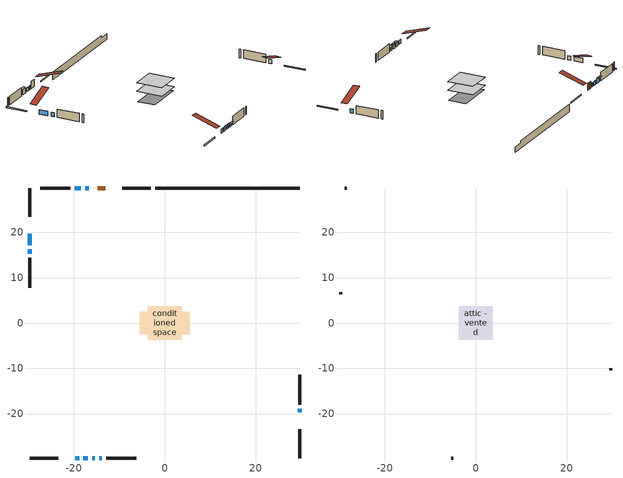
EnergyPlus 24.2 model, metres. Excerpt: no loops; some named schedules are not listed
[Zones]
conditioned space
 floor adiabatic (AdiabaticFloorConstruction): -3.7,-3.7 -3.7,3.7 3.7,3.7 3.7,-3.7 z0.76
 floor foundation (Slab1 construction): -5.47,-2.5 -5.47,2.5 5.47,2.5 5.47,-2.5 z-1.37
 wall outside (RimJoist1 construction): -3.07,29.74 -9.37,29.74 / -29.74,-29.74 -23.45,-29.74 / -29.74,29.74 -29.74,23.45 / 29.74,-29.74 29.74,-23.45 z0.76:1.06
 wall outside (AdiabaticWallConstruction 1): -13.12,29.74 -14.81,29.74 z0.76:2.79
 wall outside (AdiabaticWallConstruction): -15.73,29.74 -15.79,29.74 / -16.72,29.74 -17.53,29.74 / -19.69,-29.74 -18.87,-29.74 / -29.74,19.69 -29.74,17.15 / -29.74,16.22 -29.74,15.31 / 29.74,-19.69 29.74,-18.93 z0.76:1.98; -18.46,29.74 -19.88,29.74 z0.76:2.23; -17.95,-29.74 -16.93,-29.74 / -16,-29.74 -15.39,-29.74 z0.76:1.93; -14.47,-29.74 -13.85,-29.74 z0.76:1.37
 wall outside (Wall1 construction): -20.81,29.74 -27.46,29.74 / -12.93,-29.74 -6.28,-29.74 / -29.74,14.38 -29.74,7.73 / 29.74,-18 29.74,-11.35 z0.76:3.2
 wall foundation (FoundationWall1 construction): -2.14,29.74,-1.37 -2.14,29.74,0.76 26.55,29.74,0.76 26.55,29.74,0.14 29.74,29.74,0.14 29.74,29.74,-1.37
 window (WindowConstruction 7): -15.74,29.74 -15.79,29.74 z0.76:1.98
 window (WindowConstruction 8): -16.72,29.74 -17.53,29.74 z0.76:1.98
 window (WindowConstruction 9): -19.69,-29.74 -18.88,-29.74 z0.76:1.98
 window (WindowConstruction): -29.74,19.69 -29.74,17.15 z0.76:1.98
 window (WindowConstruction 1): -29.74,16.22 -29.74,15.31 z0.76:1.98
 window (WindowConstruction 2): 29.74,-19.69 29.74,-18.93 z0.76:1.98
 window (WindowConstruction 3): -18.46,29.74 -19.88,29.74 z0.76:2.23
 window (WindowConstruction 4): -17.95,-29.74 -16.93,-29.74 z0.76:1.93
 window (WindowConstruction 5): -16,-29.74 -15.39,-29.74 z0.76:1.93
 window (WindowConstruction 6): -14.46,-29.74 -13.85,-29.74 z0.76:1.37
 door (Door): -13.12,29.74 -14.81,29.74 z0.76:2.79
 ceiling adiabatic (AdiabaticFloorConstruction): 3.7,-3.7 3.7,3.7 -3.7,3.7 -3.7,-3.7 z0.76
attic - vented
 floor to conditioned space (Floor1 construction Reversed): -3.7,-3.7 -3.7,3.7 3.7,3.7 3.7,-3.7 z3.2
 wall outside (Wall2 construction): -28.39,29.74 -28.81,29.74 / -5.35,-29.74 -4.92,-29.74 / -29.74,6.8 -29.74,6.37 / 29.74,-10.42 29.74,-9.99 z0.76:3.2
 roof outside (Roof1 construction): -12.19,29.74,3.2 -12.19,22.54,5.6 -10.29,22.54,5.6 -10.29,29.74,3.2; -20.62,-29.74,3.2 -20.62,-22.54,5.6 -22.52,-22.54,5.6 -22.52,-29.74,3.2; -29.74,20.62,3.2 -22.54,20.62,5.6 -22.54,22.52,5.6 -29.74,22.52,3.2; 29.74,-20.62,3.2 22.54,-20.62,5.6 22.54,-22.52,5.6 29.74,-22.52,3.2
shading: -20.03,29.74 -18.31,29.74 -18.31,30.35 -20.03,30.35 z2.38; -16.87,-29.74 -18.01,-29.74 -18.01,-30.35 -16.87,-30.35 z1.99; -15.33,-29.74 -16.06,-29.74 -16.06,-30.35 -15.33,-30.35 z1.99; -13.39,-29.74 -14.92,-29.74 -14.92,-30.35 -13.39,-30.35 z1.83
[Building]
Building 1: Terrain=Suburbs
[Site:Location]
Windsor AP_ON: Latitude {deg}=42.28; Longitude {deg}=-82.96; Time Zone {hr}=-5; Elevation {m}=190; Keep Site Location Information=Yes
[Site:GroundTemperature:Shallow]
6.34957, 4.46684, 4.31606, 5.20952, 8.79623, 12.3662, 15.4612, 17.4219, 17.5884, 15.9938, 12.9777, 9.51722
[Site:WaterMainsTemperature]
Calculation Method=Schedule; Temperature Schedule=mains temperature schedule
[Material] Roughness=Rough; Thermal Absorptance=0.9
Name | Thickness {m} | Conductivity {W/m-K} | Density {kg/m3} | Specific Heat {J/kg-K} | Solar Absorptance | Visible Absorptance
asphalt or fiberglass shingles | 0.00635 | 0.162714 | 1121.4 | 1465.45 | 0.4 | 0.4
ceiling stud and cavity | 0.1397 | 0.079977 | 65.682 | 1177.47 | 0.7 | 0.7
concrete 4.0 in. | 0.1016 | 1.803125 | 2242.8 | 837.4 | 0.7 | 0.7
concrete 8.0 in. | 0.2032 | 1.803125 | 2242.8 | 837.4 | 0.7 | 0.7
door material | 0.04445 | 0.053851 | 512.64 | 1214.23 | 0.7 | 0.7
floor covering | 0.0127 | 0.0433444 | 54.468 | 1339.84 | 0.6 | 0.6
floor rigid ins; wall rigid ins | 0.512978 | 0.029427 | 32.04 | 1214.23 | 0.7 | 0.7
floor stud and cavity | 0.1397 | 1.75129 | 37.0049 | 1207.88 | 0.7 | 0.7
furniture material conditioned space 1 | 0.1524 | 0.115458 | 640.8 | 1214.23 | 0.6 | 0.6
gypsum board | 0.0127 | 0.160291 | 801 | 837.4 | 0.6 | 0.6
osb sheathing 0.5 in. | 0.0127 | 0.115458 | 512.64 | 1214.23 | 0.7 | 0.7
osb sheathing 0.75 in. | 0.01905 | 0.115458 | 512.64 | 1214.23 | 0.7 | 0.7
rim joist stud and cavity | 0.0508 | 0.165372 | 50.32683 | 1063.81 | 0.6 | 0.6
wall stud and cavity | 0.1397 | 0.074566 | 139.0536 | 1170.24 | 0.7 | 0.7
wall stud and cavity 1 | 0.0889 | 6.1454 | 50.32683 | 1063.81 | 0.6 | 0.6
wall stud and cavity 2 | 0.0889 | 0.380278 | 52.3479 | 1209.89 | 0.7 | 0.7
wall stud and cavity 3 | 0.0889 | 0.391764 | 83.0341 | 1211.67 | 0.7 | 0.7
wood siding | 0.0254 | 0.102417 | 544.68 | 1172.36 | 0.4 | 0.4
wood siding 1 | 0.00254 | 0.102417 | 544.68 | 1172.36 | 0.4 | 0.4
wood siding 2; wood siding 3; wood siding 4 | 0.0254 | 0.102417 | 544.68 | 1172.36 | 0.7 | 0.7
[WindowMaterial:SimpleGlazingSystem]
Name | U-Factor {W/m2-K} | Solar Heat Gain Coefficient
WindowMaterial | 2.43813 | 0.6
WindowMaterial 1 | 2.63062 | 0.51
WindowMaterial 2 | 2.67036 | 0.49
WindowMaterial 3 | 2.638 | 0.5
WindowMaterial 4 | 2.62664 | 0.51
WindowMaterial 5 | 2.70216 | 0.46
WindowMaterial 6 | 2.84865 | 0.37
WindowMaterial 7 | 2.796415 | 0.28
WindowMaterial 8 | 3.12801 | 0.45
[Construction]
AdiabaticFloorConstruction: floor stud and cavity, floor rigid ins, osb sheathing 0.75 in., floor covering
AdiabaticWallConstruction: wood siding 3, wall rigid ins, wall stud and cavity 2, gypsum board
AdiabaticWallConstruction 1: wood siding 4, wall rigid ins, wall stud and cavity 2, gypsum board
Door: door material
Floor1 construction Reversed: gypsum board, ceiling stud and cavity
FoundationWall1 construction: concrete 8.0 in.
furniture construction conditioned space 1: furniture material conditioned space 1
PartitionWallConstruction: gypsum board, wall stud and cavity 3, gypsum board
RimJoist1 construction: wood siding 2, rim joist stud and cavity
Roof1 construction: asphalt or fiberglass shingles
Slab1 construction: concrete 4.0 in.
Wall1 construction: wood siding, osb sheathing 0.5 in., wall stud and cavity, gypsum board
Wall2 construction: wood siding 1, wall stud and cavity 1
WindowConstruction: WindowMaterial
WindowConstruction 1: WindowMaterial 1
WindowConstruction 2: WindowMaterial 2
WindowConstruction 3: WindowMaterial 3
WindowConstruction 4: WindowMaterial 4
WindowConstruction 5: WindowMaterial 5
WindowConstruction 6: WindowMaterial 6
WindowConstruction 7: WindowMaterial 7
WindowConstruction 8; WindowConstruction 9: WindowMaterial 8
[Zone] Multiplier=1; Part of Total Floor Area=Yes
Name | Volume {m3}
attic - vented | 21.3221
conditioned space | 263.4
[Space]
Name | Zone | Volume {m3}
attic - vented 1 | attic - vented | 21.3221
conditioned space 1 | conditioned space | 263.4
[ZoneInfiltration:EffectiveLeakageArea]
infil attic - vented 1: Zone or Space=attic - vented 1; Schedule=Always On Discrete; Effective Air Leakage Area {cm2}=2431.11; Stack Coefficient=0.000336539; Wind Coefficient=1.23948e-05
[ZoneMixing]
whole house fan mix: Zone or Space=attic - vented; Schedule=Always On Continuous; Design Flow Rate Calculation Method=Flow/Zone; Design Flow Rate {m3/s}=0; Source Zone or Space=conditioned space
[SurfaceProperty:ExposedFoundationPerimeter]
Slab1: Exposed Perimeter Calculation Method=TotalExposedPerimeter; Total Exposed Perimeter {m}=31.882
[InternalMass] Zone or ZoneList=conditioned space; Space or SpaceList=conditioned space 1
Name | Construction | Surface Area {m2}
furniture mass conditioned space 1 | furniture construction conditioned space 1 | 43.7603
partition wall mass | PartitionWallConstruction | 109.401
[Lights]
interior lighting: Zone or ZoneList or Space or SpaceList=conditioned space 1; Schedule=interior lighting schedule; Design Level Calculation Method=LightingLevel; Lighting Level {W}=343.2; Return Air Fraction=0; Fraction Radiant=0.6; Fraction Visible=0.2; Fraction Replaceable=1
[People]
occupants: Zone or ZoneList or Space or SpaceList=conditioned space 1; Number of People Schedule=occupants schedule; Number of People Calculation Method=People; Number of People=3; Fraction Radiant=0.314171; Sensible Heat Fraction=0.56303; Activity Level Schedule=occupants activity schedule; Carbon Dioxide Generation Rate {m3/s-W}=0; Enable ASHRAE 55 Comfort Warnings=No; Mean Radiant Temperature Calculation Type=EnclosureAveraged
[ElectricEquipment] Zone or ZoneList or Space or SpaceList=conditioned space 1; Design Level Calculation Method=EquipmentLevel
Name | Schedule | Design Level {W} | Fraction Latent | Fraction Radiant | Fraction Lost
clothes dryer | clothes dryer schedule | 140.772 | 0.015 | 0.081 | 0.85
clothes washer | clothes washer schedule | 32.1985 | 0.03 | 0.162 | 0.7
cooking range | cooking range schedule | 215.147 | 0.08 | 0.432 | 0.2
dishwasher | dishwasher schedule | 66.8632 | 0.3 | 0.18 | 0.4
fridge | fridge schedule | 72.9452 | 0 | 0.6 | 0
mech vent bath fan 0 | mech vent bath fan 0 schedule | 50.2 | 0 | 0 | 1
mech vent bath fan 1 | mech vent bath fan 1 schedule | 50.2 | 0 | 0 | 1
mech vent house fan | mech vent house fan schedule | 0 | 0 | 0 | 1
mech vent house fan cfis | mech vent house fan cfis schedule | 0 | 0 | 0 | 0
mech vent range fan 0 | mech vent range fan 0 schedule | 57 | 0 | 0 | 1
misc plug loads | misc plug loads schedule | 494.7 | 0.045 | 0.513 | 0.1
whole house fan | Always On Discrete | 0 | 0 | 0 | 1
[OtherEquipment] Zone or ZoneList or Space or SpaceList=conditioned space 1; Design Level Calculation Method=EquipmentLevel
Name | Fuel Type | Schedule | Design Level {W} | Fraction Latent | Fraction Radiant | Fraction Lost
clothes dryer 1 | Electricity | clothes dryer schedule | 0 | 0.015 | 0.081 | 0.85
cooking range 1 | Electricity | cooking range schedule | 0 | 0.08 | 0.432 | 0.2
general water use latent | None | general water use schedule | 62.594 | 1 | 0 | 0
general water use sensible | None | general water use schedule | -61.6891 | 0 | 0.6 | 0
mech vent house fan latent load | None | Always On Discrete | 0 | 1 | 0 | 0
mech vent house fan sensible load | None | Always On Discrete | 0 | 0 | 0 | 0
water heater energy adjustment1 | NaturalGas | Always On Discrete | 0.01 | 0 | 0 | 1
[ZoneInfiltration:DesignFlowRate] Zone or ZoneList or Space or SpaceList=conditioned space 1; Schedule=Always On Discrete; Design Flow Rate Calculation Method=Flow/Zone; Design Flow Rate {m3/s}=0
infil flow; natural vent flow; whole house fan flow
[AvailabilityManager:Scheduled]
furnace airloop Availability Manager: Schedule=Always On Discrete
[Foundation:Kiva]
Foundation Kiva 1: Initial Indoor Air Temperature {C}=18; Wall Height Above Grade {m}=0.759988; Wall Depth Below Slab {m}=0.2032
[Foundation:Kiva:Settings]
Soil Conductivity {W/m-K}=0.849921; Soil Density {kg/m3}=1842.3; Soil Specific Heat {J/kg-K}=418.7; Ground Solar Absorptivity=0.9; Ground Thermal Absorptivity=0.9; Ground Surface Roughness {m}=0.03; Far-Field Width {m}=40; Deep-Ground Boundary Condition=ZeroFlux; Deep-Ground Depth {m}=40; Minimum Cell Dimension {m}=0.2; Maximum Cell Growth Coefficient=3; Simulation Timestep=Timestep
[Exterior:Lights]
exterior lighting: Schedule=exterior lighting schedule; Design Level {W}=75.6
[EnergyManagementSystem:GlobalVariable]
furnace_airloop_Fan_RTF
infil_program_Qfan
infil_program_Qinf
natural_vent_program_Qnv
natural_vent_program_Qwhf
[EnergyManagementSystem:Sensor]
Name | Output:Variable or Output:Meter Index Key | Output:Variable or Output:Meter
airflow_gain | infil flow | Infiltration Sensible Heat Gain Energy
airflow_gain_1 | natural vent flow | Infiltration Sensible Heat Gain Energy
airflow_gain_2 | whole house fan flow | Infiltration Sensible Heat Gain Energy
airflow_loss | infil flow | Infiltration Sensible Heat Loss Energy
airflow_loss_1 | natural vent flow | Infiltration Sensible Heat Loss Energy
airflow_loss_2 | whole house fan flow | Infiltration Sensible Heat Loss Energy
clg_load_cond |  | Cooling:EnergyTransfer:Zone:CONDITIONED SPACE
clg_sp_s; clg_sp_s_1 | cooling setpoint | Schedule Value
clothes_dryer_exhaust_0_sch_s | clothes dryer exhaust 0 schedule | Schedule Value
cool_season | cooling season schedule | Schedule Value
htg_load_cond |  | Heating:EnergyTransfer:Zone:CONDITIONED SPACE
htg_sp_s; htg_sp_s_1 | heating setpoint | Schedule Value
ig_ee_conv | clothes dryer | Electric Equipment Convective Heating Energy
ig_ee_conv_2 | cooking range | Electric Equipment Convective Heating Energy
ig_ee_conv_4 | fridge | Electric Equipment Convective Heating Energy
ig_ee_conv_5 | misc plug loads | Electric Equipment Convective Heating Energy
ig_ee_conv_6 | whole house fan | Electric Equipment Convective Heating Energy
ig_ee_rad | clothes dryer | Electric Equipment Radiant Heating Energy
ig_ee_rad_2 | cooking range | Electric Equipment Radiant Heating Energy
ig_ee_rad_4 | fridge | Electric Equipment Radiant Heating Energy
ig_ee_rad_5 | misc plug loads | Electric Equipment Radiant Heating Energy
ig_ee_rad_6 | whole house fan | Electric Equipment Radiant Heating Energy
ig_lgt_conv | interior lighting | Lights Convective Heating Energy
ig_lgt_rad | interior lighting | Lights Radiant Heating Energy
ig_lgt_vis | interior lighting | Lights Visible Radiation Heating Energy
ig_oe_conv | clothes dryer 1 | Other Equipment Convective Heating Energy
ig_oe_conv_1 | cooking range 1 | Other Equipment Convective Heating Energy
ig_oe_conv_2 | general water use latent | Other Equipment Convective Heating Energy
ig_oe_conv_3 | general water use sensible | Other Equipment Convective Heating Energy
ig_oe_conv_4 | water heater energy adjustment1 | Other Equipment Convective Heating Energy
ig_oe_rad | clothes dryer 1 | Other Equipment Radiant Heating Energy
ig_oe_rad_1 | cooking range 1 | Other Equipment Radiant Heating Energy
ig_oe_rad_2 | general water use latent | Other Equipment Radiant Heating Energy
ig_oe_rad_3 | general water use sensible | Other Equipment Radiant Heating Energy
ig_oe_rad_4 | water heater energy adjustment1 | Other Equipment Radiant Heating Energy
ig_ppl_conv | occupants | People Convective Heating Energy
ig_ppl_rad | occupants | People Radiant Heating Energy
im_conv | furniture mass conditioned space 1 | Surface Inside Face Convection Heat Gain Energy
im_conv_1 | partition wall mass | Surface Inside Face Convection Heat Gain Energy
im_ig | furniture mass conditioned space 1 | Surface Inside Face Internal Gains Radiation Heat Gain Energy
im_ig_1 | partition wall mass | Surface Inside Face Internal Gains Radiation Heat Gain Energy
im_lgt | furniture mass conditioned space 1 | Surface Inside Face Lights Radiation Heat Gain Energy
im_lgt_1 | partition wall mass | Surface Inside Face Lights Radiation Heat Gain Energy
im_sol | furniture mass conditioned space 1 | Surface Inside Face Solar Radiation Heat Gain Energy
im_sol_1 | partition wall mass | Surface Inside Face Solar Radiation Heat Gain Energy
im_surf | furniture mass conditioned space 1 | Surface Inside Face Net Surface Thermal Radiation Heat Gain Energy
im_surf_1 | partition wall mass | Surface Inside Face Net Surface Thermal Radiation Heat Gain Energy
mech_vent_bath_fan_0_sch_s | mech vent bath fan 0 schedule | Schedule Value
mech_vent_bath_fan_1_sch_s | mech vent bath fan 1 schedule | Schedule Value
mech_vent_range_fan_0_sch_s | mech vent range fan 0 schedule | Schedule Value
mv_conv | mech vent bath fan 0 | Electric Equipment Convective Heating Energy
mv_conv_1 | mech vent bath fan 1 | Electric Equipment Convective Heating Energy
mv_conv_2 | mech vent house fan | Electric Equipment Convective Heating Energy
mv_conv_3 | mech vent house fan cfis | Electric Equipment Convective Heating Energy
mv_conv_4 | mech vent range fan 0 | Electric Equipment Convective Heating Energy
mv_conv_5 | mech vent house fan latent load | Other Equipment Convective Heating Energy
mv_conv_6 | mech vent house fan sensible load | Other Equipment Convective Heating Energy
mv_rad | mech vent bath fan 0 | Electric Equipment Radiant Heating Energy
mv_rad_1 | mech vent bath fan 1 | Electric Equipment Radiant Heating Energy
mv_rad_2 | mech vent house fan | Electric Equipment Radiant Heating Energy
mv_rad_3 | mech vent house fan cfis | Electric Equipment Radiant Heating Energy
mv_rad_4 | mech vent range fan 0 | Electric Equipment Radiant Heating Energy
mv_rad_5 | mech vent house fan latent load | Other Equipment Radiant Heating Energy
mv_rad_6 | mech vent house fan sensible load | Other Equipment Radiant Heating Energy
natural_vent_s | natural vent schedule | Schedule Value
out_pb_s |  | Site Outdoor Air Barometric Pressure
out_wt_s |  | Site Outdoor Air Humidity Ratio
site_vw_s |  | Site Wind Speed
ss_back_out | Window1 | Surface Window Shortwave from Zone Back Out Window Heat Transfer Rate
ss_back_out_1 | Window10 | Surface Window Shortwave from Zone Back Out Window Heat Transfer Rate
ss_back_out_2 | Window12 | Surface Window Shortwave from Zone Back Out Window Heat Transfer Rate
ss_back_out_3 | Window2 | Surface Window Shortwave from Zone Back Out Window Heat Transfer Rate
ss_back_out_4 | Window3 | Surface Window Shortwave from Zone Back Out Window Heat Transfer Rate
ss_back_out_5 | Window4 | Surface Window Shortwave from Zone Back Out Window Heat Transfer Rate
ss_back_out_6 | Window5 | Surface Window Shortwave from Zone Back Out Window Heat Transfer Rate
ss_back_out_7 | Window7 | Surface Window Shortwave from Zone Back Out Window Heat Transfer Rate
ss_back_out_8 | Window8 | Surface Window Shortwave from Zone Back Out Window Heat Transfer Rate
ss_back_out_9 | Window9 | Surface Window Shortwave from Zone Back Out Window Heat Transfer Rate
ss_conv | Door1 | Surface Inside Face Convection Heat Gain Energy
ss_conv_1 | Window1 | Surface Inside Face Convection Heat Gain Energy
ss_conv_10 | Window9 | Surface Inside Face Convection Heat Gain Energy
ss_conv_2 | Window10 | Surface Inside Face Convection Heat Gain Energy
ss_conv_3 | Window12 | Surface Inside Face Convection Heat Gain Energy
ss_conv_4 | Window2 | Surface Inside Face Convection Heat Gain Energy
ss_conv_5 | Window3 | Surface Inside Face Convection Heat Gain Energy
ss_conv_6 | Window4 | Surface Inside Face Convection Heat Gain Energy
ss_conv_7 | Window5 | Surface Inside Face Convection Heat Gain Energy
ss_conv_8 | Window7 | Surface Inside Face Convection Heat Gain Energy
ss_conv_9 | Window8 | Surface Inside Face Convection Heat Gain Energy
ss_ig | Door1 | Surface Inside Face Internal Gains Radiation Heat Gain Energy
ss_ig_1 | Window1 | Surface Inside Face Internal Gains Radiation Heat Gain Energy
ss_ig_10 | Window9 | Surface Inside Face Internal Gains Radiation Heat Gain Energy
ss_ig_2 | Window10 | Surface Inside Face Internal Gains Radiation Heat Gain Energy
ss_ig_3 | Window12 | Surface Inside Face Internal Gains Radiation Heat Gain Energy
ss_ig_4 | Window2 | Surface Inside Face Internal Gains Radiation Heat Gain Energy
ss_ig_5 | Window3 | Surface Inside Face Internal Gains Radiation Heat Gain Energy
ss_ig_6 | Window4 | Surface Inside Face Internal Gains Radiation Heat Gain Energy
ss_ig_7 | Window5 | Surface Inside Face Internal Gains Radiation Heat Gain Energy
ss_ig_8 | Window7 | Surface Inside Face Internal Gains Radiation Heat Gain Energy
ss_ig_9 | Window8 | Surface Inside Face Internal Gains Radiation Heat Gain Energy
ss_lgt | Door1 | Surface Inside Face Lights Radiation Heat Gain Energy
ss_sol | Door1 | Surface Inside Face Solar Radiation Heat Gain Energy
ss_surf | Door1 | Surface Inside Face Net Surface Thermal Radiation Heat Gain Energy
ss_surf_1 | Window1 | Surface Inside Face Net Surface Thermal Radiation Heat Gain Energy
ss_surf_10 | Window9 | Surface Inside Face Net Surface Thermal Radiation Heat Gain Energy
ss_surf_2 | Window10 | Surface Inside Face Net Surface Thermal Radiation Heat Gain Energy
ss_surf_3 | Window12 | Surface Inside Face Net Surface Thermal Radiation Heat Gain Energy
ss_surf_4 | Window2 | Surface Inside Face Net Surface Thermal Radiation Heat Gain Energy
ss_surf_5 | Window3 | Surface Inside Face Net Surface Thermal Radiation Heat Gain Energy
ss_surf_6 | Window4 | Surface Inside Face Net Surface Thermal Radiation Heat Gain Energy
ss_surf_7 | Window5 | Surface Inside Face Net Surface Thermal Radiation Heat Gain Energy
ss_surf_8 | Window7 | Surface Inside Face Net Surface Thermal Radiation Heat Gain Energy
ss_surf_9 | Window8 | Surface Inside Face Net Surface Thermal Radiation Heat Gain Energy
ss_trans_in | Window1 | Surface Window Transmitted Solar Radiation Rate
ss_trans_in_1 | Window10 | Surface Window Transmitted Solar Radiation Rate
ss_trans_in_2 | Window12 | Surface Window Transmitted Solar Radiation Rate
ss_trans_in_3 | Window2 | Surface Window Transmitted Solar Radiation Rate
ss_trans_in_4 | Window3 | Surface Window Transmitted Solar Radiation Rate
ss_trans_in_5 | Window4 | Surface Window Transmitted Solar Radiation Rate
ss_trans_in_6 | Window5 | Surface Window Transmitted Solar Radiation Rate
ss_trans_in_7 | Window7 | Surface Window Transmitted Solar Radiation Rate
ss_trans_in_8 | Window8 | Surface Window Transmitted Solar Radiation Rate
ss_trans_in_9 | Window9 | Surface Window Transmitted Solar Radiation Rate
ss_trans_out | Window1 | Surface Inside Face Initial Transmitted Diffuse Transmitted Out Window Solar Radiation Rate
ss_trans_out_1 | Window10 | Surface Inside Face Initial Transmitted Diffuse Transmitted Out Window Solar Radiation Rate
ss_trans_out_2 | Window12 | Surface Inside Face Initial Transmitted Diffuse Transmitted Out Window Solar Radiation Rate
ss_trans_out_3 | Window2 | Surface Inside Face Initial Transmitted Diffuse Transmitted Out Window Solar Radiation Rate
ss_trans_out_4 | Window3 | Surface Inside Face Initial Transmitted Diffuse Transmitted Out Window Solar Radiation Rate
ss_trans_out_5 | Window4 | Surface Inside Face Initial Transmitted Diffuse Transmitted Out Window Solar Radiation Rate
ss_trans_out_6 | Window5 | Surface Inside Face Initial Transmitted Diffuse Transmitted Out Window Solar Radiation Rate
ss_trans_out_7 | Window7 | Surface Inside Face Initial Transmitted Diffuse Transmitted Out Window Solar Radiation Rate
ss_trans_out_8 | Window8 | Surface Inside Face Initial Transmitted Diffuse Transmitted Out Window Solar Radiation Rate
ss_trans_out_9 | Window9 | Surface Inside Face Initial Transmitted Diffuse Transmitted Out Window Solar Radiation Rate
s_conv | Floor1 | Surface Inside Face Convection Heat Gain Energy
s_conv_1 | FoundationWall1 | Surface Inside Face Convection Heat Gain Energy
s_conv_10 | Wall1:180 | Surface Inside Face Convection Heat Gain Energy
s_conv_11 | Wall1:270 | Surface Inside Face Convection Heat Gain Energy
s_conv_12 | Wall1:90 | Surface Inside Face Convection Heat Gain Energy
s_conv_2 | inferred conditioned ceiling | Surface Inside Face Convection Heat Gain Energy
s_conv_3 | inferred conditioned floor | Surface Inside Face Convection Heat Gain Energy
s_conv_4 | RimJoist1:0 | Surface Inside Face Convection Heat Gain Energy
s_conv_5 | RimJoist1:180 | Surface Inside Face Convection Heat Gain Energy
s_conv_6 | RimJoist1:270 | Surface Inside Face Convection Heat Gain Energy
s_conv_7 | RimJoist1:90 | Surface Inside Face Convection Heat Gain Energy
s_conv_8 | Slab1 | Surface Inside Face Convection Heat Gain Energy
s_conv_9 | Wall1:0 | Surface Inside Face Convection Heat Gain Energy
s_ig | Floor1 | Surface Inside Face Internal Gains Radiation Heat Gain Energy
s_ig_1 | FoundationWall1 | Surface Inside Face Internal Gains Radiation Heat Gain Energy
s_ig_10 | Wall1:180 | Surface Inside Face Internal Gains Radiation Heat Gain Energy
s_ig_11 | Wall1:270 | Surface Inside Face Internal Gains Radiation Heat Gain Energy
s_ig_12 | Wall1:90 | Surface Inside Face Internal Gains Radiation Heat Gain Energy
s_ig_2 | inferred conditioned ceiling | Surface Inside Face Internal Gains Radiation Heat Gain Energy
s_ig_3 | inferred conditioned floor | Surface Inside Face Internal Gains Radiation Heat Gain Energy
s_ig_4 | RimJoist1:0 | Surface Inside Face Internal Gains Radiation Heat Gain Energy
s_ig_5 | RimJoist1:180 | Surface Inside Face Internal Gains Radiation Heat Gain Energy
s_ig_6 | RimJoist1:270 | Surface Inside Face Internal Gains Radiation Heat Gain Energy
s_ig_7 | RimJoist1:90 | Surface Inside Face Internal Gains Radiation Heat Gain Energy
s_ig_8 | Slab1 | Surface Inside Face Internal Gains Radiation Heat Gain Energy
s_ig_9 | Wall1:0 | Surface Inside Face Internal Gains Radiation Heat Gain Energy
s_lgt | Floor1 | Surface Inside Face Lights Radiation Heat Gain Energy
s_lgt_1 | FoundationWall1 | Surface Inside Face Lights Radiation Heat Gain Energy
s_lgt_10 | Wall1:180 | Surface Inside Face Lights Radiation Heat Gain Energy
s_lgt_11 | Wall1:270 | Surface Inside Face Lights Radiation Heat Gain Energy
s_lgt_12 | Wall1:90 | Surface Inside Face Lights Radiation Heat Gain Energy
s_lgt_2 | inferred conditioned ceiling | Surface Inside Face Lights Radiation Heat Gain Energy
s_lgt_3 | inferred conditioned floor | Surface Inside Face Lights Radiation Heat Gain Energy
s_lgt_4 | RimJoist1:0 | Surface Inside Face Lights Radiation Heat Gain Energy
s_lgt_5 | RimJoist1:180 | Surface Inside Face Lights Radiation Heat Gain Energy
s_lgt_6 | RimJoist1:270 | Surface Inside Face Lights Radiation Heat Gain Energy
s_lgt_7 | RimJoist1:90 | Surface Inside Face Lights Radiation Heat Gain Energy
s_lgt_8 | Slab1 | Surface Inside Face Lights Radiation Heat Gain Energy
s_lgt_9 | Wall1:0 | Surface Inside Face Lights Radiation Heat Gain Energy
s_sol | Floor1 | Surface Inside Face Solar Radiation Heat Gain Energy
s_sol_1 | FoundationWall1 | Surface Inside Face Solar Radiation Heat Gain Energy
s_sol_10 | Wall1:180 | Surface Inside Face Solar Radiation Heat Gain Energy
s_sol_11 | Wall1:270 | Surface Inside Face Solar Radiation Heat Gain Energy
s_sol_12 | Wall1:90 | Surface Inside Face Solar Radiation Heat Gain Energy
s_sol_2 | inferred conditioned ceiling | Surface Inside Face Solar Radiation Heat Gain Energy
s_sol_3 | inferred conditioned floor | Surface Inside Face Solar Radiation Heat Gain Energy
s_sol_4 | RimJoist1:0 | Surface Inside Face Solar Radiation Heat Gain Energy
s_sol_5 | RimJoist1:180 | Surface Inside Face Solar Radiation Heat Gain Energy
s_sol_6 | RimJoist1:270 | Surface Inside Face Solar Radiation Heat Gain Energy
